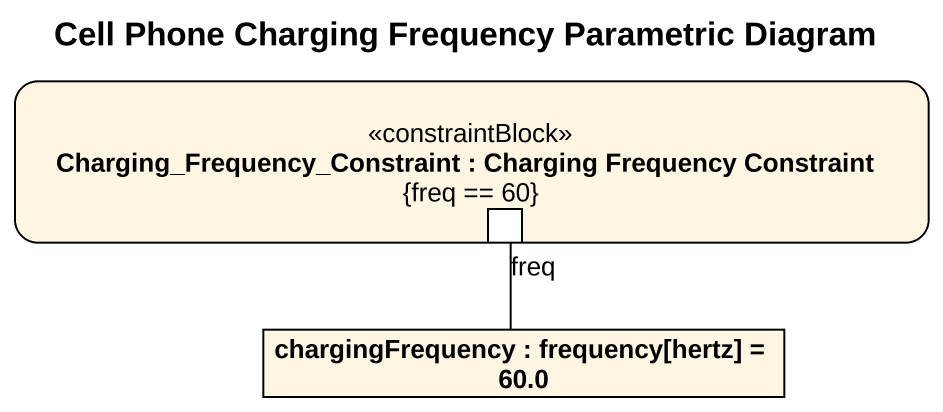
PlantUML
@startuml
title Cell Phone Charging Frequency Parametric Diagram
rectangle "Charging_Frequency_Constraint : Charging Frequency Constraint\n{freq == 60}" as Charging_Frequency <<constraintBlock>> {
  port freq
}
rectangle "chargingFrequency : frequency[hertz] = 60.0" as chargingFrequency
chargingFrequency -up- freq
@enduml
